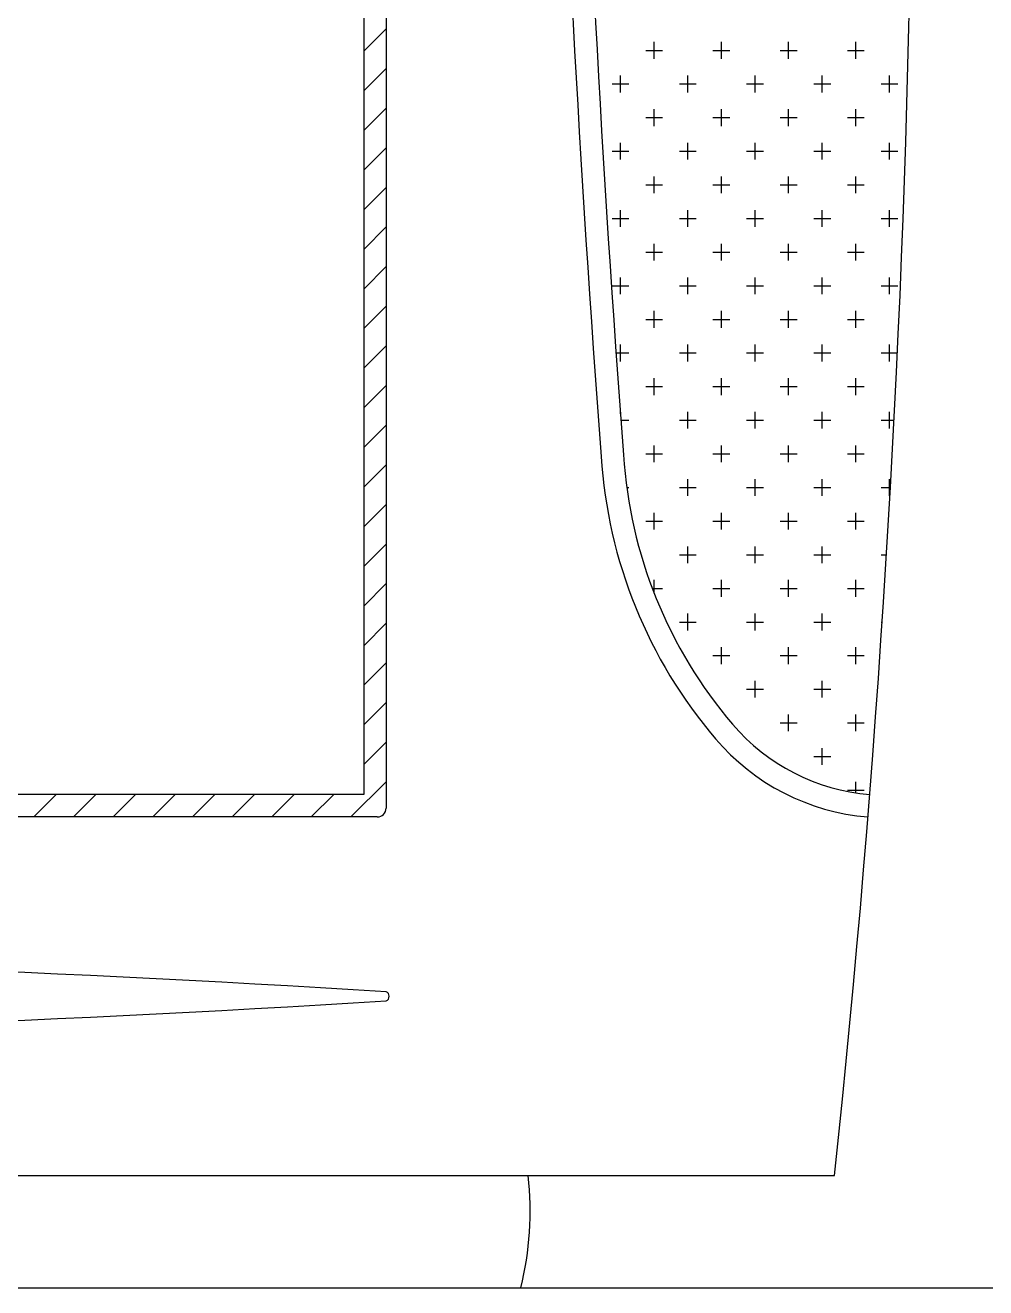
# Model space of a CAD drawing. Header units: inches. Extents: x 11.8 to 54.3, y 10.8 to 35.6.
# Drawn here: x 27.7657 to 28.0548, y 26.4983 to 26.8785 of the extents above; entities that cross this region are included whole.
import ezdxf

# ---------------------------------------------------------------- set-up
doc = ezdxf.new("R2010")
doc.units = ezdxf.units.IN
doc.header["$MEASUREMENT"] = 0
doc.layers.add('02', color=2, linetype='Continuous')
doc.layers.add('1', color=1, linetype='Continuous')

msp = doc.modelspace()

# ---------------------------------------------------------------- linework, layer by layer
at = {"layer": '02'}
for p, q in [((27.87431138451759, 27.21383697191127), (27.87431138451759, 26.64278697191126)), ((27.86756138451769, 27.20978697191127), (27.86756138451769, 26.64683697191127)), ((27.86756138451769, 26.87065485083916), (27.87431138451759, 26.87740485083917)), ((27.95497690532365, 26.86839414310166), (27.95497690532365, 26.87345664310167)), ((27.97522690532368, 26.86839414310166), (27.97522690532368, 26.87345664310167)), ((27.99547690532372, 26.86839414310166), (27.99547690532372, 26.87345664310167)), ((28.01572690532375, 26.86839414310166), (28.01572690532375, 26.87345664310167)), ((27.9524456553237, 26.87092539310161), (27.95750815532371, 26.87092539310161)), ((27.97269565532374, 26.87092539310161), (27.97775815532374, 26.87092539310161)), ((27.99294565532366, 26.87092539310161), (27.99800815532366, 26.87092539310161)), ((28.01319565532369, 26.87092539310161), (28.0182581553237, 26.87092539310161)), ((27.86756138451769, 26.85872242390665), (27.87431138451759, 26.86547242390655)), ((27.94485190532375, 26.85826914310165), (27.94485190532375, 26.86333164310166)), ((27.96510190532367, 26.85826914310165), (27.96510190532367, 26.86333164310166)), ((27.9853519053237, 26.85826914310165), (27.9853519053237, 26.86333164310166)), ((28.00560190532373, 26.85826914310165), (28.00560190532373, 26.86333164310166)), ((28.02585190532365, 26.85826914310165), (28.02585190532365, 26.86333164310166)), ((27.94232065532369, 26.8608003931016), (27.9473831553237, 26.8608003931016)), ((27.96257065532372, 26.8608003931016), (27.96763315532373, 26.8608003931016)), ((27.98282065532375, 26.8608003931016), (27.98788315532376, 26.8608003931016)), ((28.00307065532367, 26.8608003931016), (28.00813315532368, 26.8608003931016)), ((28.0233206553237, 26.8608003931016), (28.02838315532371, 26.8608003931016)), ((27.86756138451769, 26.84678999697404), (27.87431138451759, 26.85353999697405)), ((27.9524456553237, 26.85067539310169), (27.95750815532371, 26.85067539310169)), ((27.95497690532365, 26.84814414310163), (27.95497690532365, 26.85320664310164)), ((27.97269565532374, 26.85067539310169), (27.97775815532374, 26.85067539310169)), ((27.97522690532368, 26.84814414310163), (27.97522690532368, 26.85320664310164)), ((27.99294565532366, 26.85067539310169), (27.99800815532366, 26.85067539310169)), ((27.99547690532372, 26.84814414310163), (27.99547690532372, 26.85320664310164)), ((28.01319565532369, 26.85067539310169), (28.0182581553237, 26.85067539310169)), ((28.01572690532375, 26.84814414310163), (28.01572690532375, 26.85320664310164)), ((27.94485190532375, 26.83801914310162), (27.94485190532375, 26.84308164310162)), ((27.96510190532367, 26.83801914310162), (27.96510190532367, 26.84308164310162)), ((27.9853519053237, 26.83801914310162), (27.9853519053237, 26.84308164310162)), ((28.00560190532373, 26.83801914310162), (28.00560190532373, 26.84308164310162)), ((28.02585190532365, 26.83801914310162), (28.02585190532365, 26.84308164310162)), ((27.86756138451769, 26.83485757004153), (27.87431138451759, 26.84160757004154)), ((27.94232065532369, 26.84055039310168), (27.9473831553237, 26.84055039310168)), ((27.96257065532372, 26.84055039310168), (27.96763315532373, 26.84055039310168)), ((27.98282065532375, 26.84055039310168), (27.98788315532376, 26.84055039310168)), ((28.00307065532367, 26.84055039310168), (28.00813315532368, 26.84055039310168)), ((28.0233206553237, 26.84055039310168), (28.02838315532371, 26.84055039310168)), ((27.95497690532365, 26.8278941431016), (27.95497690532365, 26.83295664310161)), ((27.97522690532368, 26.8278941431016), (27.97522690532368, 26.83295664310161)), ((27.99547690532372, 26.8278941431016), (27.99547690532372, 26.83295664310161)), ((28.01572690532375, 26.8278941431016), (28.01572690532375, 26.83295664310161)), ((27.86756138451769, 26.82292514310903), (27.87431138451759, 26.82967514310904)), ((27.9524456553237, 26.83042539310166), (27.95750815532371, 26.83042539310166)), ((27.97269565532374, 26.83042539310166), (27.97775815532374, 26.83042539310166)), ((27.99294565532366, 26.83042539310166), (27.99800815532366, 26.83042539310166)), ((28.01319565532369, 26.83042539310166), (28.0182581553237, 26.83042539310166)), ((27.94232065532369, 26.82030039310164), (27.9473831553237, 26.82030039310164)), ((27.94485190532375, 26.8177691431017), (27.94485190532375, 26.82283164310159)), ((27.96257065532372, 26.82030039310164), (27.96763315532373, 26.82030039310164)), ((27.96510190532367, 26.81776914310158), (27.96510190532367, 26.82283164310159)), ((27.98282065532375, 26.82030039310164), (27.98788315532376, 26.82030039310164)), ((27.9853519053237, 26.81776914310158), (27.9853519053237, 26.82283164310159)), ((28.00307065532367, 26.82030039310164), (28.00813315532368, 26.82030039310164)), ((28.00560190532373, 26.81776914310158), (28.00560190532373, 26.82283164310159)), ((28.0233206553237, 26.82030039310164), (28.02838315532371, 26.82030039310164)), ((28.02585190532365, 26.8177691431017), (28.02585190532365, 26.82283164310159)), ((27.86756138451769, 26.81099271617652), (27.87431138451759, 26.81774271617654)), ((27.95497690532365, 26.80764414310168), (27.95497690532365, 26.81270664310169)), ((27.97522690532368, 26.80764414310168), (27.97522690532368, 26.81270664310169)), ((27.99547690532372, 26.80764414310168), (27.99547690532372, 26.81270664310169)), ((28.01572690532375, 26.80764414310168), (28.01572690532375, 26.81270664310169)), ((27.9524456553237, 26.81017539310163), (27.95750815532371, 26.81017539310163)), ((27.97269565532374, 26.81017539310163), (27.97775815532374, 26.81017539310163)), ((27.99294565532366, 26.81017539310163), (27.99800815532366, 26.81017539310163)), ((28.01319565532369, 26.81017539310163), (28.0182581553237, 26.81017539310163)), ((27.86756138451769, 26.79906028924402), (27.87431138451759, 26.80581028924403)), ((27.94485190532375, 26.79751914310166), (27.94485190532375, 26.80258164310167)), ((27.96510190532367, 26.79751914310166), (27.96510190532367, 26.80258164310167)), ((27.9853519053237, 26.79751914310166), (27.9853519053237, 26.80258164310167)), ((28.00560190532373, 26.79751914310166), (28.00560190532373, 26.80258164310167)), ((28.02585190532365, 26.79751914310166), (28.02585190532365, 26.80258164310167)), ((27.94232065532369, 26.80005039310161), (27.9473831553237, 26.80005039310161)), ((27.96257065532372, 26.80005039310161), (27.96763315532373, 26.80005039310161)), ((27.98282065532375, 26.80005039310161), (27.98788315532376, 26.80005039310161)), ((28.00307065532367, 26.80005039310161), (28.00813315532368, 26.80005039310161)), ((28.0233206553237, 26.80005039310161), (28.02838315532371, 26.80005039310161)), ((27.86756138451769, 26.78712786231152), (27.87431138451759, 26.79387786231142)), ((27.9524456553237, 26.78992539310159), (27.95750815532371, 26.78992539310159)), ((27.95497690532365, 26.78739414310165), (27.95497690532365, 26.79245664310166)), ((27.97269565532374, 26.78992539310159), (27.97775815532374, 26.78992539310159)), ((27.97522690532368, 26.78739414310165), (27.97522690532368, 26.79245664310166)), ((27.99294565532366, 26.78992539310159), (27.99800815532366, 26.78992539310159)), ((27.99547690532372, 26.78739414310165), (27.99547690532372, 26.79245664310166)), ((28.01319565532369, 26.78992539310159), (28.0182581553237, 26.78992539310159)), ((28.01572690532375, 26.78739414310165), (28.01572690532375, 26.79245664310166)), ((27.86756138451769, 26.7751954353789), (27.87431138451759, 26.78194543537891)), ((27.94485190532375, 26.77726914310163), (27.94485190532375, 26.78233164310164)), ((27.96510190532367, 26.77726914310163), (27.96510190532367, 26.78233164310164)), ((27.9853519053237, 26.77726914310163), (27.9853519053237, 26.78233164310164)), ((28.00560190532373, 26.77726914310163), (28.00560190532373, 26.78233164310164)), ((28.02585190532365, 26.77726914310163), (28.02585190532365, 26.78233164310164)), ((27.94352110181957, 26.77980039310169), (27.9473831553237, 26.77980039310169)), ((27.96257065532372, 26.77980039310169), (27.96763315532373, 26.77980039310169)), ((27.98282065532375, 26.77980039310169), (27.98788315532376, 26.77980039310169)), ((28.00307065532367, 26.77980039310169), (28.00813315532368, 26.77980039310169)), ((28.0233206553237, 26.77980039310169), (28.02822535009138, 26.77980039310169)), ((27.95497690532365, 26.76714414310161), (27.95497690532365, 26.77220664310162)), ((27.97522690532368, 26.76714414310161), (27.97522690532368, 26.77220664310162)), ((27.99547690532372, 26.76714414310161), (27.99547690532372, 26.77220664310162)), ((28.01572690532375, 26.76714414310161), (28.01572690532375, 26.77220664310162)), ((27.86756138451769, 26.7632630084464), (27.87431138451759, 26.77001300844641)), ((27.9524456553237, 26.76967539310168), (27.95750815532371, 26.76967539310168)), ((27.97269565532374, 26.76967539310168), (27.97775815532374, 26.76967539310168)), ((27.99294565532366, 26.76967539310168), (27.99800815532366, 26.76967539310168)), ((28.01319565532369, 26.76967539310168), (28.0182581553237, 26.76967539310168)), ((27.94485190532375, 26.76143644899262), (27.94485190532375, 26.76208164310161)), ((27.94499196952008, 26.75955039310166), (27.9473831553237, 26.75955039310166)), ((27.96257065532372, 26.75955039310166), (27.96763315532373, 26.75955039310166)), ((27.96510190532367, 26.7570191431016), (27.96510190532367, 26.76208164310161)), ((27.98282065532375, 26.75955039310166), (27.98788315532376, 26.75955039310166)), ((27.9853519053237, 26.7570191431016), (27.9853519053237, 26.76208164310161)), ((28.00307065532367, 26.75955039310166), (28.00813315532368, 26.75955039310166)), ((28.00560190532373, 26.7570191431016), (28.00560190532373, 26.76208164310161)), ((28.0233206553237, 26.75955039310166), (28.02722648489796, 26.75955039310166)), ((28.02585190532365, 26.7570191431016), (28.02585190532365, 26.76208164310161)), ((27.86756138451769, 26.75133058151389), (27.87431138451759, 26.75808058151391)), ((27.95497690532365, 26.7468941431017), (27.95497690532365, 26.75195664310159)), ((27.97522690532368, 26.7468941431017), (27.97522690532368, 26.75195664310159)), ((27.99547690532372, 26.7468941431017), (27.99547690532372, 26.75195664310159)), ((28.01572690532375, 26.74689414310158), (28.01572690532375, 26.75195664310159)), ((27.9524456553237, 26.74942539310164), (27.95750815532371, 26.74942539310164)), ((27.97269565532374, 26.74942539310164), (27.97775815532374, 26.74942539310164)), ((27.99294565532366, 26.74942539310164), (27.99800815532366, 26.74942539310164)), ((28.01319565532369, 26.74942539310164), (28.0182581553237, 26.74942539310164)), ((27.86756138451769, 26.73939815458139), (27.87431138451759, 26.7461481545814)), ((27.96510190532367, 26.73676914310168), (27.96510190532367, 26.74183164310169)), ((27.9853519053237, 26.73676914310168), (27.9853519053237, 26.74183164310169)), ((28.00560190532373, 26.73676914310168), (28.00560190532373, 26.74183164310169)), ((28.02585190532365, 26.73676914310168), (28.02585190532365, 26.74183164310169)), ((27.94674745362638, 26.73930039310163), (27.9473831553237, 26.73930039310163)), ((27.96257065532372, 26.73930039310163), (27.96763315532373, 26.73930039310163)), ((27.98282065532375, 26.73930039310163), (27.98788315532376, 26.73930039310163)), ((28.00307065532367, 26.73930039310163), (28.00813315532368, 26.73930039310163)), ((28.0233206553237, 26.73930039310163), (28.02613048255889, 26.73930039310163)), ((27.86756138451769, 26.72746572764889), (27.87431138451759, 26.73421572764878)), ((27.9524456553237, 26.72917539310161), (27.95750815532371, 26.72917539310161)), ((27.95497690532365, 26.72664414310166), (27.95497690532365, 26.73170664310167)), ((27.97269565532374, 26.72917539310161), (27.97775815532374, 26.72917539310161)), ((27.97522690532368, 26.72664414310166), (27.97522690532368, 26.73170664310167)), ((27.99294565532366, 26.72917539310161), (27.99800815532366, 26.72917539310161)), ((27.99547690532372, 26.72664414310166), (27.99547690532372, 26.73170664310167)), ((28.01319565532369, 26.72917539310161), (28.0182581553237, 26.72917539310161)), ((28.01572690532375, 26.72664414310166), (28.01572690532375, 26.73170664310167)), ((27.86756138451769, 26.71553330071627), (27.87431138451759, 26.72228330071628)), ((27.96510190532367, 26.71651914310165), (27.96510190532367, 26.72158164310165)), ((27.9853519053237, 26.71651914310165), (27.9853519053237, 26.72158164310165)), ((28.00560190532373, 26.71651914310165), (28.00560190532373, 26.72158164310165)), ((27.96257065532372, 26.71905039310159), (27.96763315532373, 26.71905039310159)), ((27.98282065532375, 26.71905039310159), (27.98788315532376, 26.71905039310159)), ((28.00307065532367, 26.71905039310159), (28.00813315532368, 26.71905039310159)), ((28.0233206553237, 26.71905039310159), (28.02493726757804, 26.71905039310159)), ((27.86756138451769, 26.70360087378377), (27.87431138451759, 26.71035087378378)), ((27.95497690532365, 26.7074813042045), (27.95497690532365, 26.71145664310164)), ((27.97522690532368, 26.70639414310163), (27.97522690532368, 26.71145664310164)), ((27.99547690532372, 26.70639414310163), (27.99547690532372, 26.71145664310164)), ((28.01572690532375, 26.70639414310163), (28.01572690532375, 26.71145664310164)), ((27.95442253098999, 26.70892539310169), (27.95750815532371, 26.70892539310169)), ((27.97269565532374, 26.70892539310169), (27.97775815532374, 26.70892539310169)), ((27.99294565532366, 26.70892539310169), (27.99800815532366, 26.70892539310169)), ((28.01319565532369, 26.70892539310169), (28.0182581553237, 26.70892539310169)), ((27.86756138451769, 26.69166844685126), (27.87431138451759, 26.69841844685127)), ((27.96257065532372, 26.69880039310167), (27.96763315532373, 26.69880039310167)), ((27.96510190532367, 26.69626914310161), (27.96510190532367, 26.70133164310162)), ((27.98282065532375, 26.69880039310167), (27.98788315532376, 26.69880039310167)), ((27.9853519053237, 26.69626914310161), (27.9853519053237, 26.70133164310162)), ((28.00307065532367, 26.69880039310167), (28.00813315532368, 26.69880039310167)), ((28.00560190532373, 26.69626914310161), (28.00560190532373, 26.70133164310162)), ((28.0233206553237, 26.69880039310167), (28.02364675767355, 26.69880039310167)), ((27.97522690532368, 26.6861441431016), (27.97522690532368, 26.69120664310161)), ((27.99547690532372, 26.6861441431016), (27.99547690532372, 26.69120664310161)), ((28.01572690532375, 26.6861441431016), (28.01572690532375, 26.69120664310161)), ((27.97269565532374, 26.68867539310166), (27.97775815532374, 26.68867539310166)), ((27.99294565532366, 26.68867539310166), (27.99800815532366, 26.68867539310166)), ((28.01319565532369, 26.68867539310166), (28.0182581553237, 26.68867539310166)), ((27.86756138451769, 26.67973601991876), (27.87431138451759, 26.68648601991877)), ((27.9853519053237, 26.67601914310158), (27.9853519053237, 26.68108164310159)), ((28.00560190532373, 26.67601914310158), (28.00560190532373, 26.68108164310159)), ((27.98282065532375, 26.67855039310164), (27.98788315532376, 26.67855039310164)), ((28.00307065532367, 26.67855039310164), (28.00813315532368, 26.67855039310164)), ((27.86756138451769, 26.66780359298626), (27.87431138451759, 26.67455359298627)), ((27.99294565532366, 26.66842539310163), (27.99800815532366, 26.66842539310163)), ((27.99547690532372, 26.66589414310168), (27.99547690532372, 26.67095664310169)), ((28.01319565532369, 26.66842539310163), (28.0182581553237, 26.66842539310163)), ((28.01572690532375, 26.66589414310168), (28.01572690532375, 26.67095664310169)), ((27.86756138451769, 26.65587116605375), (27.87431138451759, 26.66262116605365)), ((28.00560190532373, 26.65576914310166), (28.00560190532373, 26.66083164310167)), ((28.00307065532367, 26.65830039310161), (28.00813315532368, 26.65830039310161)), ((27.86370961730769, 26.64008697191126), (27.87431138451759, 26.65068873912115)), ((28.01572690532375, 26.64731053918454), (28.01572690532375, 26.65070664310165)), ((27.86756138451769, 26.64683697191127), (27.09806138451758, 26.64683697191127)), ((27.76825020184755, 26.64008697191126), (27.77500020184756, 26.64683697191127)), ((27.78018262878006, 26.64008697191126), (27.78693262878007, 26.64683697191127)), ((27.79211505571256, 26.64008697191126), (27.79886505571257, 26.64683697191127)), ((27.80404748264506, 26.64008697191126), (27.81079748264508, 26.64683697191127)), ((27.81597990957757, 26.64008697191126), (27.82272990957758, 26.64683697191127)), ((27.82791233651018, 26.64008697191126), (27.83466233651008, 26.64683697191127)), ((27.83984476344269, 26.64008697191126), (27.8465947634427, 26.64683697191127)), ((27.85177719037519, 26.64008697191126), (27.8585271903752, 26.64683697191127)), ((28.01319565532369, 26.64817539310159), (28.0182581553237, 26.64817539310159)), ((27.87161138451758, 26.64008697191126), (27.09401138451758, 26.64008697191126)), ((26.95631138451758, 26.53208697191131), (28.00931138451769, 26.53208697191131)), ((27.05081138451762, 26.49833697191125), (27.91481138451765, 26.49833697191125))]:
    msp.add_line(p, q, dxfattribs=at)
for centre, radius, start, end in [((33.61613012590534, 27.1816544382958), 5.693575108421857, 179.1055179177932, 184.361902670598), ((33.61613012590466, 27.1816544382958), 5.686825108421173, 179.1044561209517, 184.3623468156862), ((23.7944278609581, 26.97848991566921), 4.238457113781982, 353.9542791062854, 3.951044558951525), ((28.08387158123562, 26.75779140772066), 0.1451152557336951, 183.6221242018527, 220.4399013555206), ((28.08387158123562, 26.75779140772066), 0.1383652557336432, 183.6042888074236, 220.4399013555206), ((28.02500628749114, 26.70762238676637), 0.06102151991018851, 220.4399013555206, 265.1883039626047), ((28.02500628749103, 26.70762238676637), 0.06777151991015676, 220.4399013555206, 265.2159817780315), ((27.87161138451758, 26.64278697191126), 0.002700000000008004, 270, 0), ((27.48281138451729, 20.28599220253703), 6.313594731329707, 86.44486243771196, 92.19790184850162), ((27.48281138451718, 32.88618174128543), 6.313594731329643, 267.8020981710215, 273.5551375622881), ((27.87376895243326, 26.58608697191128), 0.001454899503781819, 291.8903376759989, 68.10966232400112), ((27.82309388029138, 26.52144765648414), 0.094584376738045, 345.8572056078109, 6.458579857704762)]:
    msp.add_arc(centre, radius, start, end, dxfattribs=at)
at = {"layer": '1'}
msp.add_line((12.11524059556884, 26.49833697191125), (32.44144380421837, 26.49833697191125), dxfattribs=at)

doc.saveas('drawing.dxf')
